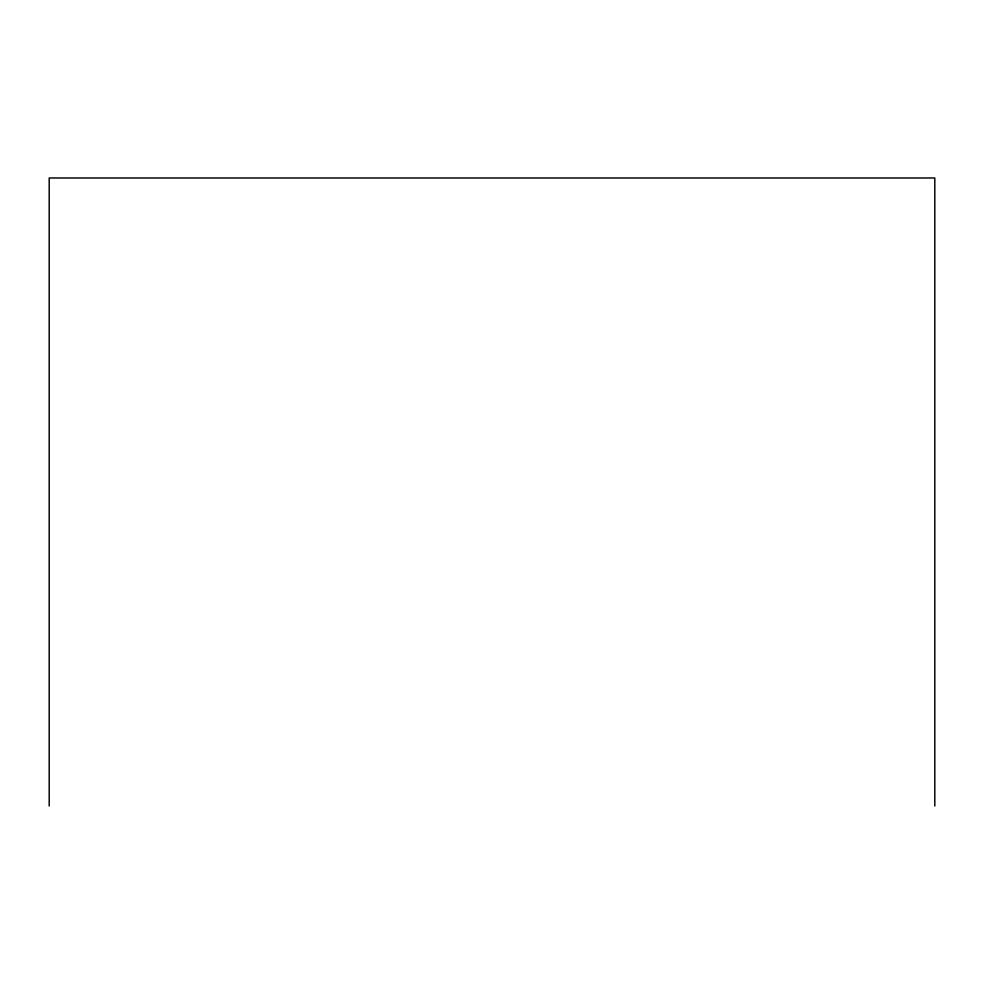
<?xml version="1.0" encoding="UTF-8"?>
<svg xmlns="http://www.w3.org/2000/svg" width="984" height="984" viewBox="0 0 984 984"><rect width="100%" height="100%" fill="white"/><g stroke="black" fill="none" stroke-linecap="round" stroke-linejoin="round"><path stroke-width="1.48" d="M934.8 806.019L934.8 177.981L49.2 177.981L49.2 806.019"/></g></svg>
